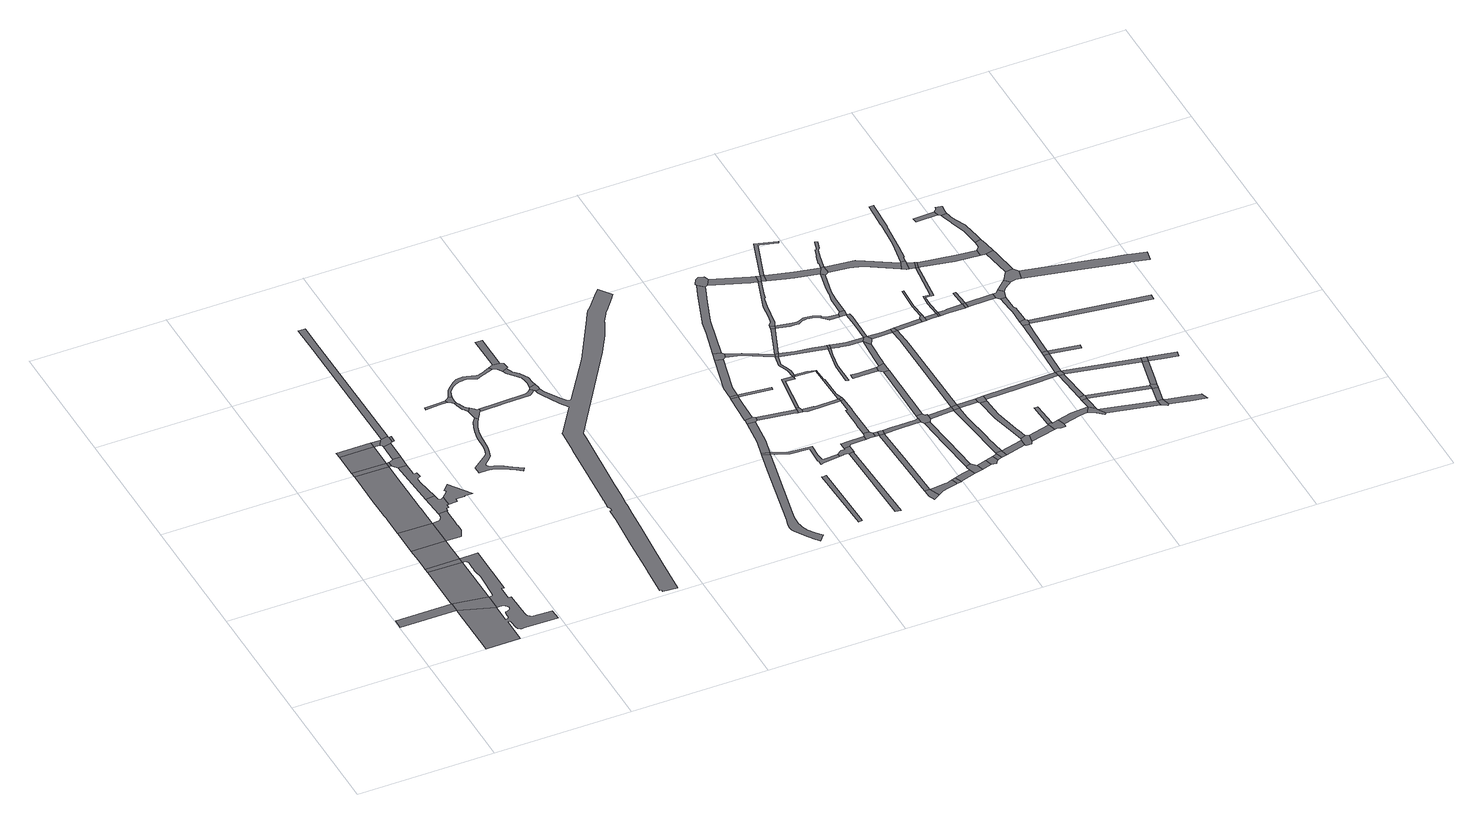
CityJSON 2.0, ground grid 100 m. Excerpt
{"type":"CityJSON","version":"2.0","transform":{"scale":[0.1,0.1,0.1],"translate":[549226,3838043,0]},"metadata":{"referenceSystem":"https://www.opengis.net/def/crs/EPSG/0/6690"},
"CityObjects":{
"road1":{"type":"Road","attributes":{"RoadStructureAttribute.sectionType":"1"},"geometry":[{"type":"MultiSurface","lod":"1","boundaries":[[[0,1,2,3]]]}]},
"road2":{"type":"Road","geometry":[{"type":"MultiSurface","lod":"1","boundaries":[[[3,2,4,5]]]}]},
"road3":{"type":"Road","attributes":{"RoadStructureAttribute.sectionType":"1"},"geometry":[{"type":"MultiSurface","lod":"1","boundaries":[[[6,7,8,3,5,9]]]}]},
"road4":{"type":"Road","geometry":[{"type":"MultiSurface","lod":"1","boundaries":[[[10,6,9,11]]]}]},
"road5":{"type":"Road","geometry":[{"type":"MultiSurface","lod":"1","boundaries":[[[2,12,13,14,15,16,17,18,19,20,21,22,23,24,25,26,27,28,29,30,31,32,33,34,35,11,9,36,37,38,39,40,41,42,43,44,45,46,47,48,5,4],[49,50,51,52,53,54,55,56,57,58,59,60,61,62,63,4]]]}]},
"road6":{"type":"Road","attributes":{"RoadStructureAttribute.sectionType":"1"},"geometry":[{"type":"MultiSurface","lod":"1","boundaries":[[[64,65,66,10,11,67,68,69]]]}]},
"road7":{"type":"Road","geometry":[{"type":"MultiSurface","lod":"1","boundaries":[[[70,64,69,71]]]}]},
"road8":{"type":"Road","attributes":{"RoadStructureAttribute.sectionType":"1"},"geometry":[{"type":"MultiSurface","lod":"1","boundaries":[[[72,73,74,75,76,77,78,70,71,79,80,81,82,83,84,85,86,87,88]]]}]},
"road9":{"type":"Road","attributes":{"RoadStructureAttribute.sectionType":"1"},"geometry":[{"type":"MultiSurface","lod":"1","boundaries":[[[89,90,91,92,93,94,95,96,97,98,99,100,101,71,69]]]}]},
"road10":{"type":"Road","geometry":[{"type":"MultiSurface","lod":"1","boundaries":[[[102,72,88,103]]]}]},
"road11":{"type":"Road","attributes":{"RoadStructureAttribute.sectionType":"1"},"geometry":[{"type":"MultiSurface","lod":"1","boundaries":[[[104,105,102,103,106]]]}]},
"road12":{"type":"Road","geometry":[{"type":"MultiSurface","lod":"1","boundaries":[[[107,104,106,108]]]}]},
"road13":{"type":"Road","attributes":{"RoadStructureAttribute.sectionType":"1"},"geometry":[{"type":"MultiSurface","lod":"1","boundaries":[[[109,110,111,112,113,96,95,114,115,116,117,118,119]]]}]},
"road14":{"type":"Road","attributes":{"RoadStructureAttribute.sectionType":"1"},"geometry":[{"type":"MultiSurface","lod":"1","boundaries":[[[103,88,120,121]]]}]},
"road15":{"type":"Road","attributes":{"RoadStructureAttribute.sectionType":"1"},"geometry":[{"type":"MultiSurface","lod":"1","boundaries":[[[122,113,112,123,124,125,126,127,128,129,130,131,132,133]]]}]},
"road16":{"type":"Road","geometry":[{"type":"MultiSurface","lod":"1","boundaries":[[[134,135,136,137,121,120,138,122,133,139]]]}]},
"road17":{"type":"Road","attributes":{"RoadStructureAttribute.sectionType":"1"},"geometry":[{"type":"MultiSurface","lod":"1","boundaries":[[[108,106,140,141]]]}]},
"road18":{"type":"Road","attributes":{"RoadStructureAttribute.sectionType":"1"},"geometry":[{"type":"MultiSurface","lod":"1","boundaries":[[[142,143,134,139]]]}]},
"road19":{"type":"Road","geometry":[{"type":"MultiSurface","lod":"1","boundaries":[[[144,145,146,147,148,149,150,151,119,118]]]}]},
"road20":{"type":"Road","geometry":[{"type":"MultiSurface","lod":"1","boundaries":[[[152,153,154,141,140,155,156,157,143,142,158,159,160,161]]]}]},
"road21":{"type":"Road","geometry":[{"type":"MultiSurface","lod":"1","boundaries":[[[162,163,161,160]]]}]},
"road22":{"type":"Road","attributes":{"RoadStructureAttribute.sectionType":"1"},"geometry":[{"type":"MultiSurface","lod":"1","boundaries":[[[164,165,166,167,168,154,153]]]}]},
"road23":{"type":"Road","attributes":{"RoadStructureAttribute.sectionType":"1"},"geometry":[{"type":"MultiSurface","lod":"1","boundaries":[[[169,170,171,172,173,174,175,176,177,178,179,180,181,182,183,184,185,186,187,188,189,190,191,192,193,194,195,196,197,198,199,200,201,202,203,204,205,206,207,208]]]}]},
"road24":{"type":"Road","geometry":[{"type":"MultiSurface","lod":"1","boundaries":[[[209,210,211,212,213,214,215]]]}]},
"road25":{"type":"Road","geometry":[{"type":"MultiSurface","lod":"1","boundaries":[[[216,217,209,215,218,219,220,221,222,223,224]]]}]},
"road26":{"type":"Road","attributes":{"RoadStructureAttribute.sectionType":"1"},"geometry":[{"type":"MultiSurface","lod":"1","boundaries":[[[225,226,227,222,221,228,229,230,231,232]]]}]},
"road27":{"type":"Road","geometry":[{"type":"MultiSurface","lod":"1","boundaries":[[[233,234,235,232,231,169,208,236,237,238,239]]]}]},
"road28":{"type":"Road","attributes":{"RoadStructureAttribute.sectionType":"1"},"geometry":[{"type":"MultiSurface","lod":"1","boundaries":[[[240,241,242,243,244,245,246,247,248,249,250,251,252,253,254,255,216,224,256,257,258,259,260,261,262,263,264,265,266,267,268,269,270]]]}]},
"road29":{"type":"Road","attributes":{"RoadStructureAttribute.sectionType":"1"},"geometry":[{"type":"MultiSurface","lod":"1","boundaries":[[[271,272,273,274,275,276,239,238,277,278,279,280,281,282,283,284]]]}]},
"road30":{"type":"Road","geometry":[{"type":"MultiSurface","lod":"1","boundaries":[[[285,240,270,286,287,288,289,290,291,292,293]]]}]},
"road31":{"type":"Road","geometry":[{"type":"MultiSurface","lod":"1","boundaries":[[[294,295,296,297,271,284,298,299]]]}]},
"road32":{"type":"Road","attributes":{"RoadStructureAttribute.sectionType":"1"},"geometry":[{"type":"MultiSurface","lod":"1","boundaries":[[[300,301,302,303,304,288,287,305,306,307,308,309,310,296,295]]]}]},
"road33":{"type":"Road","attributes":{"RoadStructureAttribute.sectionType":"1"},"geometry":[{"type":"MultiSurface","lod":"1","boundaries":[[[311,312,285,293]]]}]},
"road34":{"type":"Road","attributes":{"RoadStructureAttribute.sectionType":"1"},"geometry":[{"type":"MultiSurface","lod":"1","boundaries":[[[313,314,315,316,317,318,319,320,321,322,323,324,325,326,327,299,298,328,329,330,331,332,333,334,335,336,337,338,339,340,341,342,343,344,345,346,347,348,349,350,351,352,353,354,355,356,357,358,359,360,361,362,363,364,365,366,367,368,369,370,371,372,373,374,375,376,377,378,379,380,381,382,383,384]]]}]},
"road35":{"type":"Road","attributes":{"RoadStructureAttribute.sectionType":"1"},"geometry":[{"type":"MultiSurface","lod":"1","boundaries":[[[385,386,387,388,389,390,391,392,393,394,395,396,397,398,399,400,401,402,403,404,405,406,407,408,409,410,411]]]}]},
"road36":{"type":"Road","geometry":[{"type":"MultiSurface","lod":"1","boundaries":[[[412,385,411,413]]]}]},
"road37":{"type":"Road","attributes":{"RoadStructureAttribute.sectionType":"1"},"geometry":[{"type":"MultiSurface","lod":"1","boundaries":[[[414,415,416,417,418]]]}]},
"road38":{"type":"Road","attributes":{"RoadStructureAttribute.sectionType":"1"},"geometry":[{"type":"MultiSurface","lod":"1","boundaries":[[[419,420,412,413,421,422,423]]]}]},
"road39":{"type":"Road","geometry":[{"type":"MultiSurface","lod":"1","boundaries":[[[424,425,426,427,419,423,428,429,430]]]}]},
"road40":{"type":"Road","attributes":{"RoadStructureAttribute.sectionType":"1"},"geometry":[{"type":"MultiSurface","lod":"1","boundaries":[[[431,432,433,434,435,436,437,413,411,438,439,440,441,442,443,444,445,446,447,448]]]}]},
"road41":{"type":"Road","attributes":{"RoadStructureAttribute.sectionType":"1"},"geometry":[{"type":"MultiSurface","lod":"1","boundaries":[[[449,426,425,450,451,452]]]}]},
"road42":{"type":"Road","geometry":[{"type":"MultiSurface","lod":"1","boundaries":[[[453,449,452,454]]]}]},
"road43":{"type":"Road","attributes":{"RoadStructureAttribute.sectionType":"1"},"geometry":[{"type":"MultiSurface","lod":"1","boundaries":[[[430,429,455,456,457]]]}]},
"road44":{"type":"Road","attributes":{"RoadStructureAttribute.sectionType":"1"},"geometry":[{"type":"MultiSurface","lod":"1","boundaries":[[[458,459,460,461,462]]]}]},
"road45":{"type":"Road","attributes":{"RoadStructureAttribute.sectionType":"1"},"geometry":[{"type":"MultiSurface","lod":"1","boundaries":[[[463,464,453,454,465,466]]]}]},
"road46":{"type":"Road","geometry":[{"type":"MultiSurface","lod":"1","boundaries":[[[467,468,469,454,452]]]}]},
"road47":{"type":"Road","geometry":[{"type":"MultiSurface","lod":"1","boundaries":[[[470,471,472,473,474,475,476,477,448,447,478,479,480,481,482,459,458]]]}]},
"road48":{"type":"Road","geometry":[{"type":"MultiSurface","lod":"1","boundaries":[[[483,463,466,484,485,486,487,488]]]}]},
"road49":{"type":"Road","geometry":[{"type":"MultiSurface","lod":"1","boundaries":[[[489,457,456,490,491,492]]]}]},
"road50":{"type":"Road","attributes":{"RoadStructureAttribute.sectionType":"1"},"geometry":[{"type":"MultiSurface","lod":"1","boundaries":[[[493,494,495,496,474,473,497,498,499]]]}]},
"road51":{"type":"Road","geometry":[{"type":"MultiSurface","lod":"1","boundaries":[[[500,501,502,503,504,505]]]}]},
"road52":{"type":"Road","attributes":{"RoadStructureAttribute.sectionType":"1"},"geometry":[{"type":"MultiSurface","lod":"1","boundaries":[[[506,489,492,507,508,509]]]}]},
"road53":{"type":"Road","attributes":{"RoadStructureAttribute.sectionType":"1"},"geometry":[{"type":"MultiSurface","lod":"1","boundaries":[[[510,511,491,490,512,513,514]]]}]},
"road54":{"type":"Road","attributes":{"RoadStructureAttribute.sectionType":"1"},"geometry":[{"type":"MultiSurface","lod":"1","boundaries":[[[515,486,485,516,517,518]]]}]},
"road55":{"type":"Road","attributes":{"RoadStructureAttribute.sectionType":"1"},"geometry":[{"type":"MultiSurface","lod":"1","boundaries":[[[519,520,501,500,521,522]]]}]},
"road56":{"type":"Road","geometry":[{"type":"MultiSurface","lod":"1","boundaries":[[[523,524,525,493,499,526,527,528,529]]]}]},
"road57":{"type":"Road","attributes":{"RoadStructureAttribute.sectionType":"1"},"geometry":[{"type":"MultiSurface","lod":"1","boundaries":[[[530,531,532,533,500,505,534,535,536,537]]]}]},
"road58":{"type":"Road","attributes":{"RoadStructureAttribute.sectionType":"1"},"geometry":[{"type":"MultiSurface","lod":"1","boundaries":[[[538,539,540,541,542,543,544,483,488,545,546,547,548]]]}]},
"road59":{"type":"Road","attributes":{"RoadStructureAttribute.sectionType":"1"},"geometry":[{"type":"MultiSurface","lod":"1","boundaries":[[[528,527,519,549]]]}]},
"road60":{"type":"Road","attributes":{"RoadStructureAttribute.sectionType":"1"},"geometry":[{"type":"MultiSurface","lod":"1","boundaries":[[[550,509,508,551,552]]]}]},
"road61":{"type":"Road","attributes":{"RoadStructureAttribute.sectionType":"1"},"geometry":[{"type":"MultiSurface","lod":"1","boundaries":[[[553,554,555,513,556,557,558,559,560,561,523,529]]]}]},
"road62":{"type":"Road","attributes":{"RoadStructureAttribute.sectionType":"1"},"geometry":[{"type":"MultiSurface","lod":"1","boundaries":[[[517,562,563,509,550,564,565,566,567]]]}]},
"road63":{"type":"Road","geometry":[{"type":"MultiSurface","lod":"1","boundaries":[[[568,549,519,522,569]]]}]},
"road64":{"type":"Road","attributes":{"RoadStructureAttribute.sectionType":"1"},"geometry":[{"type":"MultiSurface","lod":"1","boundaries":[[[570,571,572,573,574,550,552,575,576,514,577]]]}]},
"road65":{"type":"Road","geometry":[{"type":"MultiSurface","lod":"1","boundaries":[[[578,530,537,579,580]]]}]},
"road66":{"type":"Road","geometry":[{"type":"MultiSurface","lod":"1","boundaries":[[[518,517,567,581]]]}]},
"road67":{"type":"Road","geometry":[{"type":"MultiSurface","lod":"1","boundaries":[[[577,514,513,555]]]}]},
"road68":{"type":"Road","attributes":{"RoadStructureAttribute.sectionType":"1"},"geometry":[{"type":"MultiSurface","lod":"1","boundaries":[[[582,583,578,580,584]]]}]},
"road69":{"type":"Road","attributes":{"RoadStructureAttribute.sectionType":"1"},"geometry":[{"type":"MultiSurface","lod":"1","boundaries":[[[585,586,518,581,587,588]]]}]},
"road70":{"type":"Road","attributes":{"RoadStructureAttribute.sectionType":"1"},"geometry":[{"type":"MultiSurface","lod":"1","boundaries":[[[589,590,591,592,569,522,593,594]]]}]},
"road71":{"type":"Road","geometry":[{"type":"MultiSurface","lod":"1","boundaries":[[[595,596,597,538,548,598,599,600]]]}]},
"road72":{"type":"Road","attributes":{"RoadStructureAttribute.sectionType":"1"},"geometry":[{"type":"MultiSurface","lod":"1","boundaries":[[[601,602,603,581,567,604,605,606]]]}]},
"road73":{"type":"Road","geometry":[{"type":"MultiSurface","lod":"1","boundaries":[[[607,608,609,610,611,582,584,612,613]]]}]},
"road74":{"type":"Road","geometry":[{"type":"MultiSurface","lod":"1","boundaries":[[[614,585,588,615]]]}]},
"road75":{"type":"Road","attributes":{"RoadStructureAttribute.sectionType":"1"},"geometry":[{"type":"MultiSurface","lod":"1","boundaries":[[[616,617,610,609,618,619,620]]]}]},
"road76":{"type":"Road","attributes":{"RoadStructureAttribute.sectionType":"1"},"geometry":[{"type":"MultiSurface","lod":"1","boundaries":[[[605,621,622,623,624,625,626,627,628,629,630]]]}]},
"road77":{"type":"Road","attributes":{"RoadStructureAttribute.sectionType":"1"},"geometry":[{"type":"MultiSurface","lod":"1","boundaries":[[[631,613,612,632]]]}]},
"road78":{"type":"Road","geometry":[{"type":"MultiSurface","lod":"1","boundaries":[[[633,634,589,594,635,636,637,616,620,638,639,640,641,642,643,644,645]]]}]},
"road79":{"type":"Road","attributes":{"RoadStructureAttribute.sectionType":"1"},"geometry":[{"type":"MultiSurface","lod":"1","boundaries":[[[646,599,598,647,648,649,650,651]]]}]},
"road80":{"type":"Road","attributes":{"RoadStructureAttribute.sectionType":"1"},"geometry":[{"type":"MultiSurface","lod":"1","boundaries":[[[650,652,653,654,655,614,615,656,657,658,659,660,661,662]]]}]},
"road81":{"type":"Road","geometry":[{"type":"MultiSurface","lod":"1","boundaries":[[[663,664,665,666,667,668,669]]]}]},
"road82":{"type":"Road","geometry":[{"type":"MultiSurface","lod":"1","boundaries":[[[670,631,632,671,672,673,674]]]}]},
"road83":{"type":"Road","geometry":[{"type":"MultiSurface","lod":"1","boundaries":[[[606,605,630,675]]]}]},
"road84":{"type":"Road","attributes":{"RoadStructureAttribute.sectionType":"1"},"geometry":[{"type":"MultiSurface","lod":"1","boundaries":[[[676,633,645,677]]]}]},
"road85":{"type":"Road","attributes":{"RoadStructureAttribute.sectionType":"1"},"geometry":[{"type":"MultiSurface","lod":"1","boundaries":[[[678,670,674,679]]]}]},
"road86":{"type":"Road","attributes":{"RoadStructureAttribute.sectionType":"1"},"geometry":[{"type":"MultiSurface","lod":"1","boundaries":[[[680,681,682,683,684,685,686,687,688,689,690,691,615,588,692,693,694,695,696,697,698,699,700,701,702,703,704,705,706]]]}]},
"road87":{"type":"Road","attributes":{"RoadStructureAttribute.sectionType":"1"},"geometry":[{"type":"MultiSurface","lod":"1","boundaries":[[[707,708,641,640,709,710,711]]]}]},
"road88":{"type":"Road","geometry":[{"type":"MultiSurface","lod":"1","boundaries":[[[712,713,678,679,714]]]}]},
"road89":{"type":"Road","geometry":[{"type":"MultiSurface","lod":"1","boundaries":[[[715,716,717,669,668,718,676,677]]]}]},
"road90":{"type":"Road","attributes":{"RoadStructureAttribute.sectionType":"1"},"geometry":[{"type":"MultiSurface","lod":"1","boundaries":[[[719,720,675,630,721,722,723,724,725]]]}]},
"road91":{"type":"Road","attributes":{"RoadStructureAttribute.sectionType":"1"},"geometry":[{"type":"MultiSurface","lod":"1","boundaries":[[[726,711,727,728,729,713,712,730,731,732,733,734,735,736]]]}]},
"road92":{"type":"Road","geometry":[{"type":"MultiSurface","lod":"1","boundaries":[[[651,650,662,737,738]]]}]},
"road93":{"type":"Road","geometry":[{"type":"MultiSurface","lod":"1","boundaries":[[[739,738,737,740,741]]]}]},
"road94":{"type":"Road","attributes":{"RoadStructureAttribute.sectionType":"1"},"geometry":[{"type":"MultiSurface","lod":"1","boundaries":[[[724,742,743,744,745,716,715,746,747,748,749]]]}]},
"road95":{"type":"Road","attributes":{"RoadStructureAttribute.sectionType":"1"},"geometry":[{"type":"MultiSurface","lod":"1","boundaries":[[[750,712,714,751]]]}]},
"road96":{"type":"Road","geometry":[{"type":"MultiSurface","lod":"1","boundaries":[[[752,707,711,726]]]}]},
"road97":{"type":"Road","geometry":[{"type":"MultiSurface","lod":"1","boundaries":[[[725,724,749,753,754,755,756]]]}]},
"road98":{"type":"Road","attributes":{"RoadStructureAttribute.sectionType":"1"},"geometry":[{"type":"MultiSurface","lod":"1","boundaries":[[[757,758,759,752,726,760,761,762]]]}]},
"road99":{"type":"Road","attributes":{"RoadStructureAttribute.sectionType":"1"},"geometry":[{"type":"MultiSurface","lod":"1","boundaries":[[[763,764,765,766,767,725,756]]]}]},
"road100":{"type":"Road","geometry":[{"type":"MultiSurface","lod":"1","boundaries":[[[768,706,705,766,765,769,770]]]}]},
"road101":{"type":"Road","geometry":[{"type":"MultiSurface","lod":"1","boundaries":[[[771,772,773,774,775,750,751,776,777,778,779,780,781]]]}]},
"road102":{"type":"Road","attributes":{"RoadStructureAttribute.sectionType":"1"},"geometry":[{"type":"MultiSurface","lod":"1","boundaries":[[[782,783,784,785,786,787,788,789,707,752]]]}]},
"road103":{"type":"Road","attributes":{"RoadStructureAttribute.sectionType":"1"},"geometry":[{"type":"MultiSurface","lod":"1","boundaries":[[[790,791,739,741,792,793,794,795]]]}]},
"road104":{"type":"Road","attributes":{"RoadStructureAttribute.sectionType":"1"},"geometry":[{"type":"MultiSurface","lod":"1","boundaries":[[[796,797,798,799,800,801,802,803,804,805,806,774,773]]]}]},
"road105":{"type":"Road","attributes":{"RoadStructureAttribute.sectionType":"1"},"geometry":[{"type":"MultiSurface","lod":"1","boundaries":[[[807,808,756,755,809,810,786]]]}]},
"road106":{"type":"Road","attributes":{"RoadStructureAttribute.sectionType":"1"},"geometry":[{"type":"MultiSurface","lod":"1","boundaries":[[[811,812,813,741,740,814,815,816,817]]]}]},
"road107":{"type":"Road","geometry":[{"type":"MultiSurface","lod":"1","boundaries":[[[818,757,762,819,802,801,820]]]}]},
"road108":{"type":"Road","attributes":{"RoadStructureAttribute.sectionType":"1"},"geometry":[{"type":"MultiSurface","lod":"1","boundaries":[[[816,821,822,823,824,825,826,768,770,827,828,829,830]]]}]},
"road109":{"type":"Road","attributes":{"RoadStructureAttribute.sectionType":"1"},"geometry":[{"type":"MultiSurface","lod":"1","boundaries":[[[831,781,780,832]]]}]},
"road110":{"type":"Road","geometry":[{"type":"MultiSurface","lod":"1","boundaries":[[[833,807,786,785]]]}]},
"road111":{"type":"Road","geometry":[{"type":"MultiSurface","lod":"1","boundaries":[[[817,816,830,834,835,836,837]]]}]},
"road112":{"type":"Road","attributes":{"RoadStructureAttribute.sectionType":"1"},"geometry":[{"type":"MultiSurface","lod":"1","boundaries":[[[838,839,833,785,840,841]]]}]},
"road113":{"type":"Road","geometry":[{"type":"MultiSurface","lod":"1","boundaries":[[[842,843,844,845]]]}]},
"road114":{"type":"Road","geometry":[{"type":"MultiSurface","lod":"1","boundaries":[[[846,847,845,844,831,832,848,849,850,851,852,853,854]]]}]},
"road115":{"type":"Road","attributes":{"RoadStructureAttribute.sectionType":"1"},"geometry":[{"type":"MultiSurface","lod":"1","boundaries":[[[855,856,857,858,859,860,861,862,817,837,863,864,865,866,867]]]}]},
"road116":{"type":"Road","geometry":[{"type":"MultiSurface","lod":"1","boundaries":[[[868,869,838,841,870,871]]]}]},
"road117":{"type":"Road","attributes":{"RoadStructureAttribute.sectionType":"1"},"geometry":[{"type":"MultiSurface","lod":"1","boundaries":[[[872,873,874,818,820,875,876,877,878]]]}]},
"road118":{"type":"Road","attributes":{"RoadStructureAttribute.sectionType":"1"},"geometry":[{"type":"MultiSurface","lod":"1","boundaries":[[[879,880,881,882,883,869,868]]]}]},
"road119":{"type":"Road","attributes":{"RoadStructureAttribute.sectionType":"1"},"geometry":[{"type":"MultiSurface","lod":"1","boundaries":[[[884,871,870,885,886]]]}]},
"road120":{"type":"Road","attributes":{"RoadStructureAttribute.sectionType":"1"},"geometry":[{"type":"MultiSurface","lod":"1","boundaries":[[[887,888,846,854,889,890]]]}]},
"road121":{"type":"Road","attributes":{"RoadStructureAttribute.sectionType":"1"},"geometry":[{"type":"MultiSurface","lod":"1","boundaries":[[[891,892,893,894,837,836,895,896,897,898]]]}]},
"road122":{"type":"Road","geometry":[{"type":"MultiSurface","lod":"1","boundaries":[[[899,884,886,900]]]}]},
"road123":{"type":"Road","geometry":[{"type":"MultiSurface","lod":"1","boundaries":[[[887,890,901,902,903,904,905]]]}]},
"road124":{"type":"Road","attributes":{"RoadStructureAttribute.sectionType":"1"},"geometry":[{"type":"MultiSurface","lod":"1","boundaries":[[[906,907,908,909,910,899,900,911,912]]]}]},
"road125":{"type":"Road","attributes":{"RoadStructureAttribute.sectionType":"1"},"geometry":[{"type":"MultiSurface","lod":"1","boundaries":[[[913,914,915,916,917,887,905]]]}]},
"road126":{"type":"Road","attributes":{"RoadStructureAttribute.sectionType":"1"},"geometry":[{"type":"MultiSurface","lod":"1","boundaries":[[[918,919,920,921,884,899,922,923,924,925]]]}]},
"road127":{"type":"Road","geometry":[{"type":"MultiSurface","lod":"1","boundaries":[[[926,927,916,915,928]]]}]},
"road128":{"type":"Road","attributes":{"RoadStructureAttribute.sectionType":"1"},"geometry":[{"type":"MultiSurface","lod":"1","boundaries":[[[929,927,926,930,931,932]]]}]},
"road129":{"type":"Road","geometry":[{"type":"MultiSurface","lod":"1","boundaries":[[[933,898,897,934,935,936,937,938]]]}]},
"road130":{"type":"Road","geometry":[{"type":"MultiSurface","lod":"1","boundaries":[[[878,877,939,929,932,940,941,942,943]]]}]},
"road131":{"type":"Road","geometry":[{"type":"MultiSurface","lod":"1","boundaries":[[[944,906,912,945]]]}]},
"road132":{"type":"Road","attributes":{"RoadStructureAttribute.sectionType":"1"},"geometry":[{"type":"MultiSurface","lod":"1","boundaries":[[[936,935,918,946]]]}]},
"road133":{"type":"Road","attributes":{"RoadStructureAttribute.sectionType":"1"},"geometry":[{"type":"MultiSurface","lod":"1","boundaries":[[[947,878,943,948]]]}]},
"road134":{"type":"Road","geometry":[{"type":"MultiSurface","lod":"1","boundaries":[[[949,950,951,906,944]]]}]},
"road135":{"type":"Road","geometry":[{"type":"MultiSurface","lod":"1","boundaries":[[[946,918,925,952]]]}]},
"road136":{"type":"Road","geometry":[{"type":"MultiSurface","lod":"1","boundaries":[[[953,947,948,954]]]}]},
"road137":{"type":"Road","attributes":{"RoadStructureAttribute.sectionType":"1"},"geometry":[{"type":"MultiSurface","lod":"1","boundaries":[[[904,903,955,956]]]}]},
"road138":{"type":"Road","attributes":{"RoadStructureAttribute.sectionType":"1"},"geometry":[{"type":"MultiSurface","lod":"1","boundaries":[[[957,944,945,958,959]]]}]},
"road139":{"type":"Road","attributes":{"RoadStructureAttribute.sectionType":"1"},"geometry":[{"type":"MultiSurface","lod":"1","boundaries":[[[960,961,962,963,964,953,954,965,966,967,968,969]]]}]},
"road140":{"type":"Road","attributes":{"RoadStructureAttribute.sectionType":"1"},"geometry":[{"type":"MultiSurface","lod":"1","boundaries":[[[970,971,972,973,933,938,974,975,976,977,978,979,980]]]}]},
"road141":{"type":"Road","attributes":{"RoadStructureAttribute.sectionType":"1"},"geometry":[{"type":"MultiSurface","lod":"1","boundaries":[[[928,915,981,982]]]}]},
"road142":{"type":"Road","geometry":[{"type":"MultiSurface","lod":"1","boundaries":[[[983,984,985,960,969,986,987,988]]]}]},
"road143":{"type":"Road","geometry":[{"type":"MultiSurface","lod":"1","boundaries":[[[989,990,954,948]]]}]},
"road144":{"type":"Road","attributes":{"RoadStructureAttribute.sectionType":"1"},"geometry":[{"type":"MultiSurface","lod":"1","boundaries":[[[991,992,993,994,985,984,995,996,997,998,999]]]}]},
"road145":{"type":"Road","attributes":{"RoadStructureAttribute.sectionType":"1"},"geometry":[{"type":"MultiSurface","lod":"1","boundaries":[[[1000,1001,952,925,1002,1003,1004,1005,1006]]]}]},
"road146":{"type":"Road","attributes":{"RoadStructureAttribute.sectionType":"1"},"geometry":[{"type":"MultiSurface","lod":"1","boundaries":[[[1007,943,942,1008,1009,1010]]]}]},
"road147":{"type":"Road","geometry":[{"type":"MultiSurface","lod":"1","boundaries":[[[1011,1012,1013,957,959,1014,1015,991,999,1016]]]}]},
"road148":{"type":"Road","geometry":[{"type":"MultiSurface","lod":"1","boundaries":[[[956,955,1017,1018,1019]]]}]},
"road149":{"type":"Road","attributes":{"RoadStructureAttribute.sectionType":"1"},"geometry":[{"type":"MultiSurface","lod":"1","boundaries":[[[981,1020,956,1019,1021]]]}]},
"road150":{"type":"Road","attributes":{"RoadStructureAttribute.sectionType":"1"},"geometry":[{"type":"MultiSurface","lod":"1","boundaries":[[[1022,1011,1016,1023,1024,1025]]]}]},
"road151":{"type":"Road","geometry":[{"type":"MultiSurface","lod":"1","boundaries":[[[1026,1027,982,981,1021,1028]]]}]},
"road152":{"type":"Road","attributes":{"RoadStructureAttribute.sectionType":"1"},"geometry":[{"type":"MultiSurface","lod":"1","boundaries":[[[1029,1030,1031,1019,1018,1032,1033,1034]]]}]},
"road153":{"type":"Road","attributes":{"RoadStructureAttribute.sectionType":"1"},"geometry":[{"type":"MultiSurface","lod":"1","boundaries":[[[1009,1035,1026,1028,1036,1037]]]}]},
"road154":{"type":"Road","geometry":[{"type":"MultiSurface","lod":"1","boundaries":[[[1038,1039,1040,1041]]]}]},
"road155":{"type":"Road","geometry":[{"type":"MultiSurface","lod":"1","boundaries":[[[1042,1043,1044,1045,1046,1022,1025,1047,1048,1049]]]}]},
"road156":{"type":"Road","attributes":{"RoadStructureAttribute.sectionType":"1"},"geometry":[{"type":"MultiSurface","lod":"1","boundaries":[[[1050,1051,1052,1044,1043]]]}]},
"road157":{"type":"Road","geometry":[{"type":"MultiSurface","lod":"1","boundaries":[[[1053,1054,1055,1056,1057,1058,1006,1005,1059,1060,1052,1051]]]}]},
"road158":{"type":"Road","geometry":[{"type":"MultiSurface","lod":"1","boundaries":[[[1010,1009,1037,1061]]]}]},
"road159":{"type":"Road","attributes":{"RoadStructureAttribute.sectionType":"1"},"geometry":[{"type":"MultiSurface","lod":"1","boundaries":[[[1062,1063,1064,1065,1066,1067,1068,1069,1070,1071,1072,1073,1057,1056]]]}]},
"road160":{"type":"Road","geometry":[{"type":"MultiSurface","lod":"1","boundaries":[[[1074,1075,1038,1041,1069,1068,1076,1077,1078,1079,1080,1081]]]}]},
"road161":{"type":"Road","attributes":{"RoadStructureAttribute.sectionType":"1"},"geometry":[{"type":"MultiSurface","lod":"1","boundaries":[[[1082,1083,1084,988,987,1085,1086,1087,1088,1089]]]}]},
"road162":{"type":"Road","attributes":{"RoadStructureAttribute.sectionType":"1"},"geometry":[{"type":"MultiSurface","lod":"1","boundaries":[[[1090,1061,1037,1091,1092,1093]]]}]},
"road163":{"type":"Road","attributes":{"RoadStructureAttribute.sectionType":"1"},"geometry":[{"type":"MultiSurface","lod":"1","boundaries":[[[1094,1095,1096,1097,1098,1099,1100,1049,1048,1101,1102,1103,1104,1105]]]}]}
},
"vertices":[
[7,521,0],[8,448,0],[418,449,0],[417,524,0],
[669,364,0],[669,483,0],
[416,885,0],[416,773,0],[417,541,0],[667,885,0],
[416,924,0],[667,925,0],
[420,3,0],[671,4,0],[670,196,0],[681,195,0],[686,195,0],[688,190,0],[696,118,0],[699,103,0],[709,98,0],[719,90,0],[749,91,0],[986,88,0],[983,173,0],[851,174,0],[838,179,0],[828,189,0],[815,201,0],[810,216,0],[808,234,0],[803,416,0],[781,416,0],[782,526,0],[802,526,0],[801,927,0],[689,883,0],[699,875,0],[704,868,0],[706,855,0],[704,805,0],[705,793,0],[702,773,0],[705,743,0],[713,703,0],[713,680,0],[705,503,0],[700,488,0],[695,485,0],[709,360,0],[726,353,0],[737,343,0],[742,331,0],[739,316,0],[734,306,0],[724,300,0],[710,295,0],[700,293,0],[697,290,0],[695,275,0],[693,235,0],[693,233,0],[685,230,0],[670,223,0],
[415,1130,0],[415,1029,0],[416,940,0],[667,929,0],[666,1039,0],[666,1131,0],
[414,1336,0],[664,1336,0],
[412,1989,0],[412,1874,0],[413,1728,0],[413,1540,0],[414,1521,0],[414,1499,0],[414,1457,0],[664,1484,0],[664,1486,0],[664,1502,0],[663,1506,0],[663,1521,0],[663,1542,0],[663,1544,0],[662,1791,0],[661,1977,0],[661,1990,0],
[778,1129,0],[807,1191,0],[807,1240,0],[805,1244,0],[805,1293,0],[805,1354,0],[805,1410,0],[745,1405,0],[746,1383,0],[739,1363,0],[729,1350,0],[722,1338,0],[683,1337,0],
[411,2030,0],[661,2031,0],
[411,2218,0],[411,2178,0],[660,2219,0],
[410,2262,0],[660,2263,0],
[832,1538,0],[816,1541,0],[809,1550,0],[802,1584,0],[735,1579,0],[812,1410,0],[813,1435,0],[833,1436,0],[833,1466,0],[850,1467,0],[847,1545,0],
[681,1990,0],[681,2030,0],
[713,1952,0],[777,1754,0],[776,1781,0],[777,1790,0],[780,1796,0],[784,1801,0],[805,1810,0],[797,1851,0],[782,1851,0],[774,1853,0],[774,1863,0],[775,1951,0],
[717,2048,0],[712,2040,0],[702,2035,0],[692,2030,0],[705,1962,0],[776,2046,0],
[703,2215,0],[730,2263,0],
[778,2201,0],[721,2188,0],
[913,1470,0],[913,1495,0],[980,1495,0],[980,1503,0],[1040,1503,0],[929,1655,0],[882,1609,0],[893,1591,0],
[792,2268,0],[790,2278,0],[740,2265,0],[708,2212,0],[716,2207,0],[718,2200,0],[780,2208,0],[788,2213,0],[793,2216,0],[792,2266,0],
[808,2216,0],[812,2266,0],
[785,3308,0],[785,3523,0],[735,3520,0],[737,3307,0],[740,2273,0],
[1389,2203,0],[1364,2167,0],[1344,2121,0],[1329,2076,0],[1317,2008,0],[1311,1903,0],[1304,1861,0],[1294,1836,0],[1280,1821,0],[1262,1805,0],[1170,1732,0],[1171,1675,0],[1218,1675,0],[1243,1675,0],[1256,1673,0],[1263,1668,0],[1318,1649,0],[1369,1619,0],[1406,1594,0],[1444,1567,0],[1459,1592,0],[1393,1639,0],[1346,1671,0],[1290,1696,0],[1263,1703,0],[1250,1715,0],[1245,1720,0],[1243,1730,0],[1248,1735,0],[1263,1751,0],[1282,1768,0],[1312,1803,0],[1324,1841,0],[1336,1889,0],[1340,1944,0],[1345,2019,0],[1352,2064,0],[1369,2109,0],[1388,2154,0],[1408,2186,0],
[1292,2449,0],[1270,2446,0],[1249,2444,0],[1138,2440,0],[1138,2419,0],[1239,2424,0],[1297,2426,0],
[1325,2473,0],[1313,2459,0],[1310,2423,0],[1318,2418,0],[1326,2411,0],[1334,2396,0],[1348,2400,0],[1346,2421,0],[1349,2464,0],
[1385,2327,0],[1379,2332,0],[1358,2379,0],[1340,2375,0],[1357,2320,0],[1360,2315,0],[1382,2282,0],[1401,2312,0],
[1442,2273,0],[1435,2279,0],[1427,2288,0],[1433,2225,0],[1442,2240,0],[1452,2247,0],[1457,2275,0],
[1700,2634,0],[1686,2627,0],[1638,2607,0],[1602,2596,0],[1592,2596,0],[1528,2616,0],[1503,2621,0],[1485,2620,0],[1452,2617,0],[1428,2599,0],[1424,2597,0],[1371,2554,0],[1356,2536,0],[1351,2526,0],[1348,2520,0],[1340,2503,0],[1357,2495,0],[1366,2517,0],[1368,2520,0],[1379,2533,0],[1402,2556,0],[1439,2577,0],[1443,2579,0],[1460,2586,0],[1483,2589,0],[1501,2591,0],[1526,2588,0],[1585,2563,0],[1603,2572,0],[1644,2586,0],[1713,2608,0],
[1844,2314,0],[1829,2301,0],[1819,2291,0],[1799,2286,0],[1629,2280,0],[1595,2279,0],[1467,2247,0],[1502,2250,0],[1594,2253,0],[1634,2254,0],[1820,2258,0],[1832,2264,0],[1857,2286,0],[1869,2291,0],
[1735,2650,0],[1742,2604,0],[1766,2559,0],[1800,2581,0],[1805,2585,0],[1813,2584,0],[1812,2596,0],[1807,2633,0],[1785,2647,0],
[1907,2317,0],[1901,2347,0],[1856,2336,0],[1847,2319,0],[1874,2286,0],[1907,2294,0],
[1896,2379,0],[1890,2432,0],[1877,2459,0],[1855,2496,0],[1822,2531,0],[1779,2533,0],[1833,2466,0],[1841,2455,0],[1848,2446,0],[1858,2409,0],[1861,2384,0],
[1784,2909,0],[1732,2910,0],
[2698,3061,0],[2676,3036,0],[2568,2913,0],[2556,2901,0],[2543,2886,0],[2526,2857,0],[2476,2772,0],[2475,2769,0],[2289,2448,0],[2048,2103,0],[2034,2098,0],[2019,2105,0],[1991,2143,0],[1920,2257,0],[1908,2292,0],[1877,2261,0],[1892,2232,0],[1961,2100,0],[2001,2037,0],[2001,2036,0],[1845,1812,0],[1841,1807,0],[1841,1802,0],[1828,1623,0],[1828,1622,0],[1787,1075,0],[1786,1068,0],[1786,1067,0],[1781,989,0],[1780,983,0],[1791,968,0],[1792,967,0],[1791,950,0],[1791,946,0],[1777,946,0],[1777,943,0],[1777,942,0],[1770,843,0],[1750,568,0],[1732,320,0],[1732,319,0],[1727,253,0],[1712,57,0],[1728,56,0],[1727,41,0],[1726,41,0],[1829,29,0],[1851,311,0],[1868,519,0],[1883,713,0],[1895,864,0],[1902,943,0],[1905,985,0],[1906,991,0],[1912,1069,0],[1918,1148,0],[1921,1184,0],[1962,1701,0],[1967,1752,0],[2341,2307,0],[2443,2457,0],[2535,2611,0],[2582,2713,0],[2590,2730,0],[2595,2742,0],[2637,2810,0],[2644,2823,0],[2655,2836,0],[2743,2942,0],[2759,2964,0],[2763,2968,0],[2767,2972,0],
[2929,1040,0],[2893,883,0],[2782,358,0],[2772,316,0],[2767,282,0],[2768,264,0],[2771,253,0],[2771,251,0],[2773,245,0],[2780,230,0],[2789,212,0],[2800,195,0],[2820,163,0],[2862,103,0],[2891,64,0],[2932,115,0],[2899,155,0],[2861,208,0],[2845,252,0],[2841,272,0],[2837,294,0],[2838,361,0],[2850,413,0],[2899,648,0],[2960,928,0],[2978,1012,0],[2981,1022,0],
[2933,1058,0],[2986,1040,0],
[3218,663,0],[3201,662,0],[3185,662,0],[3203,137,0],[3230,143,0],
[2980,1373,0],[2960,1173,0],[2985,1041,0],[3014,1163,0],[3037,1367,0],
[3050,1413,0],[3040,1418,0],[2984,1415,0],[2984,1412,0],[3050,1373,0],[3056,1376,0],[3060,1408,0],
[3273,822,0],[3264,831,0],[3261,884,0],[3265,979,0],[3104,990,0],[3016,1029,0],[3015,1027,0],[3011,1011,0],[3009,1009,0],[3100,969,0],[3240,958,0],[3235,826,0],[3238,821,0],[3238,811,0],[3238,785,0],[3260,788,0],[3383,805,0],[3381,831,0],
[2996,1653,0],[3047,1592,0],[3049,1641,0],[3050,1650,0],
[2997,1675,0],[3051,1673,0],
[3301,1341,0],[3333,1334,0],[3341,1371,0],
[3485,807,0],[3451,803,0],[3452,798,0],[3468,132,0],[3508,125,0],
[3074,2064,0],[3002,1776,0],[3055,1758,0],[3129,2050,0],
[3288,1626,0],[3290,1636,0],[3291,1646,0],
[3486,809,0],[3490,809,0],[3490,814,0],[3489,870,0],[3447,869,0],[3448,857,0],[3419,855,0],[3411,850,0],[3414,810,0],[3417,810,0],[3434,812,0],[3442,812,0],[3448,808,0],
[3091,2131,0],[3148,2060,0],[3150,2062,0],[3159,2094,0],[3158,2094,0],[3146,2117,0],
[3342,1384,0],[3364,1327,0],[3371,1357,0],[3360,1381,0],
[3617,926,0],[3502,922,0],[3450,920,0],[3446,920,0],[3504,889,0],[3580,890,0],[3617,891,0],
[3771,238,0],[3734,237,0],[3735,203,0],[3736,183,0],[3757,133,0],[3803,162,0],
[3385,1692,0],[3398,1667,0],[3468,1660,0],[3465,1691,0],
[3456,1345,0],[3456,1350,0],[3401,1319,0],[3639,1326,0],[3635,1348,0],
[3266,2053,0],[3252,2033,0],[3448,1923,0],[3457,1950,0],
[3713,893,0],[3725,526,0],[3760,580,0],[3751,891,0],
[3626,953,0],[3626,936,0],[3624,933,0],[3657,892,0],[3686,892,0],[3686,932,0],[3669,954,0],
[3944,265,0],[3904,252,0],[3888,250,0],[3791,240,0],[3842,186,0],[3888,199,0],[3955,217,0],[3959,218,0],
[3304,2820,0],[3271,2732,0],[3234,2636,0],[3172,2458,0],[3171,2451,0],[3170,2450,0],[3145,2343,0],[3226,2445,0],[3292,2632,0],[3322,2713,0],[3346,2778,0],
[3718,931,0],
[3480,1701,0],[3469,1685,0],[3479,1684,0],
[3668,1197,0],[3668,1221,0],[3662,1328,0],[3641,1241,0],[3642,1221,0],[3628,1220,0],[3628,1197,0],[3628,1049,0],[3625,1049,0],
[3432,1834,0],[3459,1760,0],[3482,1745,0],[3467,1794,0],[3446,1835,0],[3467,1915,0],
[3741,930,0],[3756,930,0],
[3643,1401,0],[3641,1569,0],[3635,1582,0],[3632,1680,0],[3573,1696,0],[3626,1675,0],[3633,1356,0],[3661,1356,0],
[3975,276,0],[3992,221,0],[3992,225,0],
[3483,1946,0],
[4094,309,0],[4036,296,0],[4108,260,0],
[3549,2201,0],[3544,2182,0],[3567,2173,0],[3576,2192,0],
[4019,938,0],[3999,935,0],[3881,932,0],[3832,931,0],[3881,896,0],[4019,900,0],
[3348,2889,0],[3323,2875,0],[3299,2830,0],[3368,2788,0],[3399,2840,0],[3386,2875,0],
[3794,1887,0],[3709,1903,0],[3593,1916,0],[3594,1889,0],[3799,1847,0],[3807,1884,0],
[4159,329,0],[4138,350,0],[4127,361,0],[4089,352,0],[4091,335,0],[4174,279,0],[4160,328,0],
[3554,2224,0],[3585,2213,0],
[4036,875,0],[4061,631,0],[4126,363,0],[4099,642,0],[4075,873,0],
[3765,1663,0],[3762,1501,0],[3771,1498,0],[3780,1496,0],[3780,1498,0],[3780,1502,0],[3780,1656,0],[3780,1663,0],[3799,1776,0],[3815,1844,0],
[4232,351,0],[4248,300,0],
[4022,969,0],[4022,939,0],[4020,899,0],[4035,881,0],[4036,880,0],[4076,874,0],[4080,881,0],[4094,901,0],[4093,942,0],[4093,950,0],[4082,948,0],[4080,947,0],[4064,968,0],
[3668,2744,0],[3527,2730,0],[3637,2690,0],[3676,2678,0],[3685,2675,0],[3697,2735,0],
[3604,2428,0],[3590,2316,0],[3577,2258,0],[3559,2242,0],[3591,2225,0],[3602,2248,0],[3628,2422,0],[3648,2504,0],[3653,2504,0],[3665,2550,0],[3705,2670,0],
[3875,1536,0],[3815,1537,0],[3815,1519,0],[3815,1502,0],[3875,1501,0],[3999,1500,0],[4000,1535,0],
[4291,370,0],[4286,294,0],[4286,296,0],[4289,301,0],[4306,324,0],
[3822,1881,0],
[4025,1476,0],[4065,1475,0],
[4328,381,0],[4341,333,0],
[3936,2149,0],[3904,2175,0],[3902,2177,0],[3882,2189,0],[3868,2194,0],[3855,2199,0],[3805,2208,0],[3790,2208,0],[3772,2203,0],[3752,2193,0],[3737,2187,0],[3705,2190,0],[3675,2169,0],[3698,2167,0],[3723,2165,0],[3740,2167,0],[3755,2173,0],[3772,2183,0],[3790,2185,0],[3807,2188,0],[3862,2179,0],[3868,2176,0],[3885,2169,0],[3898,2158,0],[3939,2118,0],[4013,2116,0],[4014,2145,0],
[4269,951,0],[4234,949,0],[4236,909,0],[4258,910,0],[4267,911,0],
[4370,397,0],[4326,392,0],[4384,345,0],
[4065,1553,0],[4025,1545,0],[4005,1537,0],[4000,1500,0],
[3937,1858,0],[3871,1871,0],[3872,1832,0],[3879,1830,0],[3942,1822,0],[4039,1819,0],[4061,1855,0],
[4313,918,0],[4275,839,0],[4306,569,0],[4308,556,0],[4348,554,0],[4347,561,0],[4346,570,0],[4316,814,0],[4315,842,0],[4313,916,0],[4313,917,0],
[3705,2671,0],[3724,2727,0],
[3725,2728,0],[3736,2662,0],[3747,2722,0],
[4039,1817,0],[4032,1703,0],[4026,1608,0],[4025,1557,0],[4065,1574,0],[4065,1621,0],[4071,1701,0],[4076,1768,0],
[4534,438,0],[4533,386,0],
[4309,957,0],
[4099,1807,0],[4104,1815,0],[4105,1817,0],[4085,1854,0],
[4448,962,0],[4320,958,0],[4316,958,0],[4314,919,0],[4440,923,0],[4449,923,0],
[4090,2080,0],[4084,2113,0],[4070,2117,0],[4060,2114,0],[4064,2002,0],
[4035,2164,0],[4065,2125,0],[4066,2163,0],
[4588,471,0],[4579,473,0],[4578,473,0],[4542,456,0],[4540,451,0],[4540,378,0],[4580,376,0],[4587,390,0],[4590,397,0],[4592,401,0],[4604,466,0],
[4300,1646,0],[4300,1706,0],[4299,1716,0],[4291,1823,0],[4258,1821,0],[4264,1728,0],[4270,954,0],[4270,952,0],
[3860,3037,0],[3831,3046,0],[3847,3023,0],[3860,3019,0],[3982,2982,0],[3989,3000,0],
[4577,474,0],[4562,539,0],[4561,544,0],[4522,723,0],[4514,753,0],[4508,909,0],[4457,907,0],[4477,718,0],[4522,535,0],[4523,531,0],[4541,460,0],
[4255,1856,0],[4190,1851,0],[4174,1817,0],[4222,1820,0],
[3942,2667,0],[3863,2689,0],[3755,2720,0],[3864,2626,0],[3919,2610,0],[4090,2576,0],[4120,2632,0],
[4506,964,0],[4453,917,0],[4507,925,0],
[4088,2566,0],[4086,2554,0],[4059,2426,0],[4052,2366,0],[4052,2359,0],[4039,2301,0],[4068,2303,0],[4074,2375,0],[4112,2548,0],[4113,2551,0],
[4766,506,0],[4781,449,0],
[4282,1858,0],
[4118,2551,0],[4131,2559,0],[4143,2567,0],[4140,2629,0],
[4477,1870,0],[4465,1869,0],[4296,1824,0],[4478,1833,0],
[4783,709,0],[4756,707,0],[4766,521,0],[4794,523,0],
[4846,527,0],[4796,513,0],[4799,453,0],[4809,450,0],[4824,445,0],[4827,444,0],[4860,443,0],[4861,460,0],[4862,471,0],
[4199,2891,0],[4198,2887,0],[4177,2815,0],[4169,2816,0],[4147,2749,0],[4142,2750,0],[4124,2677,0],[4130,2675,0],[4165,2744,0],[4171,2751,0],[4184,2800,0],[4196,2817,0],[4217,2883,0],
[4508,1899,0],[4496,1898,0],[4512,1835,0],[4511,1871,0],
[5042,983,0],[4896,978,0],[4678,970,0],[4758,934,0],[4897,938,0],[5046,943,0],[5043,983,0],
[4501,2007,0],[4509,2176,0],[4503,2176,0],[4496,2176,0],[4488,2006,0],
[4600,1876,0],[4551,1837,0],[4601,1839,0],
[5079,566,0],[4956,557,0],[4996,508,0],[5051,516,0],
[4613,2451,0],[4411,2568,0],[4358,2600,0],[4150,2627,0],[4288,2548,0],[4377,2521,0],[4591,2392,0],[4615,2450,0],
[4613,1877,0],[4614,1839,0],
[5088,495,0],[5147,445,0],[5162,457,0],[5126,516,0],[5123,525,0],
[4797,1889,0],[4795,1889,0],[4789,1889,0],[4677,1884,0],[4675,1880,0],[4677,1841,0],[4799,1844,0],
[5119,565,0],[5119,568,0],[5111,648,0],[5073,645,0],[5080,571,0],
[4684,2360,0],[4648,2066,0],[4598,2071,0],[4592,1986,0],[4604,1976,0],[4606,2054,0],[4664,2049,0],[4699,2357,0],
[5107,684,0],[5070,680,0],[5118,682,0],
[5047,942,0],[5107,689,0],[5085,927,0],[5084,936,0],
[4622,2460,0],[4624,2372,0],[4640,2369,0],[4648,2435,0],[4649,2437,0],[4651,2455,0],
[5047,943,0],[5086,938,0],[5088,940,0],[5089,941,0],[5080,982,0],
[4820,1890,0],[4821,1845,0],
[4698,2415,0],
[5050,1174,0],[5087,1171,0],
[4811,2016,0],[4800,2014,0],[4789,2013,0],
[4713,2410,0],
[5051,1209,0],[5089,1206,0],
[5522,378,0],[5517,425,0],
[5023,1895,0],[4840,1846,0],[5024,1851,0],
[5059,1517,0],[5057,1419,0],[5057,1416,0],[5057,1397,0],[5056,1353,0],[5090,1255,0],[5097,1416,0],[5097,1418,0],[5101,1505,0],[5101,1508,0],
[4680,3065,0],[4668,2865,0],[4672,2863,0],[4654,2650,0],[4656,2497,0],[4666,2497,0],[4676,2604,0],[4696,2831,0],[4699,2831,0],[4714,3063,0],[4714,3064,0],
[5546,558,0],[5543,593,0],
[5110,1553,0],[5099,1567,0],[5059,1559,0],[5107,1513,0],[5109,1514,0],[5111,1551,0],
[5310,1138,0],[5312,1168,0],
[5048,1828,0],[5056,1716,0],[5058,1698,0],[5061,1670,0],[5099,1570,0],[5099,1575,0],[5096,1700,0],[5086,1717,0],[5084,1826,0],
[5001,2362,0],[4724,2406,0],[4711,2355,0],[4715,2354,0],[4947,2306,0],[5121,2293,0],[5124,2352,0],
[5372,923,0],[5365,884,0],[5605,834,0],[5614,875,0],
[5071,1918,0],[5055,1903,0],[5047,1895,0],[5036,1839,0],[5047,1830,0],[5103,1886,0],
[5563,353,0],[5572,364,0],[5557,421,0],
[5545,556,0],[5585,550,0],
[5148,1994,0],[5122,1910,0],[5159,1939,0],[5184,1957,0],
[5553,596,0],[5546,594,0],[5593,587,0],
[5797,368,0],[5718,386,0],[5577,416,0],[5714,333,0],[5830,309,0],[5815,363,0],
[5568,667,0],[5607,649,0],[5645,827,0],
[5046,2835,0],[4889,2829,0],[4891,2789,0],[5053,2795,0],
[5267,2058,0],[5255,2077,0],[5198,2066,0],[5189,2052,0],[5158,2003,0],[5227,1969,0],[5262,1961,0],[5279,2039,0],
[5226,2270,0],[5221,2303,0],[5165,2290,0],
[5207,2391,0],[5203,2415,0],[5203,2416,0],[5198,2443,0],[5152,2432,0],[5150,2378,0],[5151,2291,0],[5154,2291,0],
[5653,867,0],
[5191,2490,0],[5171,2615,0],[5169,2624,0],[5137,2696,0],[5119,2737,0],[5115,2763,0],[5112,2785,0],[5071,2779,0],[5078,2755,0],[5096,2693,0],[5099,2682,0],[5133,2564,0],
[5070,2870,0],[5069,2855,0],[5110,2798,0],[5111,2811,0],[5111,2812,0],[5113,2833,0],[5116,2864,0],[5112,2867,0],
[5809,1457,0],[5402,1512,0],[5394,1513,0],[5395,1473,0],[5396,1472,0],[5805,1414,0],[5955,1392,0],[5959,1437,0],
[5755,847,0],[5751,805,0],[5849,785,0],[5858,826,0],
[6030,1876,0],[5999,1883,0],[5863,1913,0],[5861,1913,0],[5782,1930,0],[5781,1931,0],[5698,1949,0],[5659,1875,0],[5982,1804,0],[5985,1804,0],[6113,1776,0],[6130,1854,0]
]}
